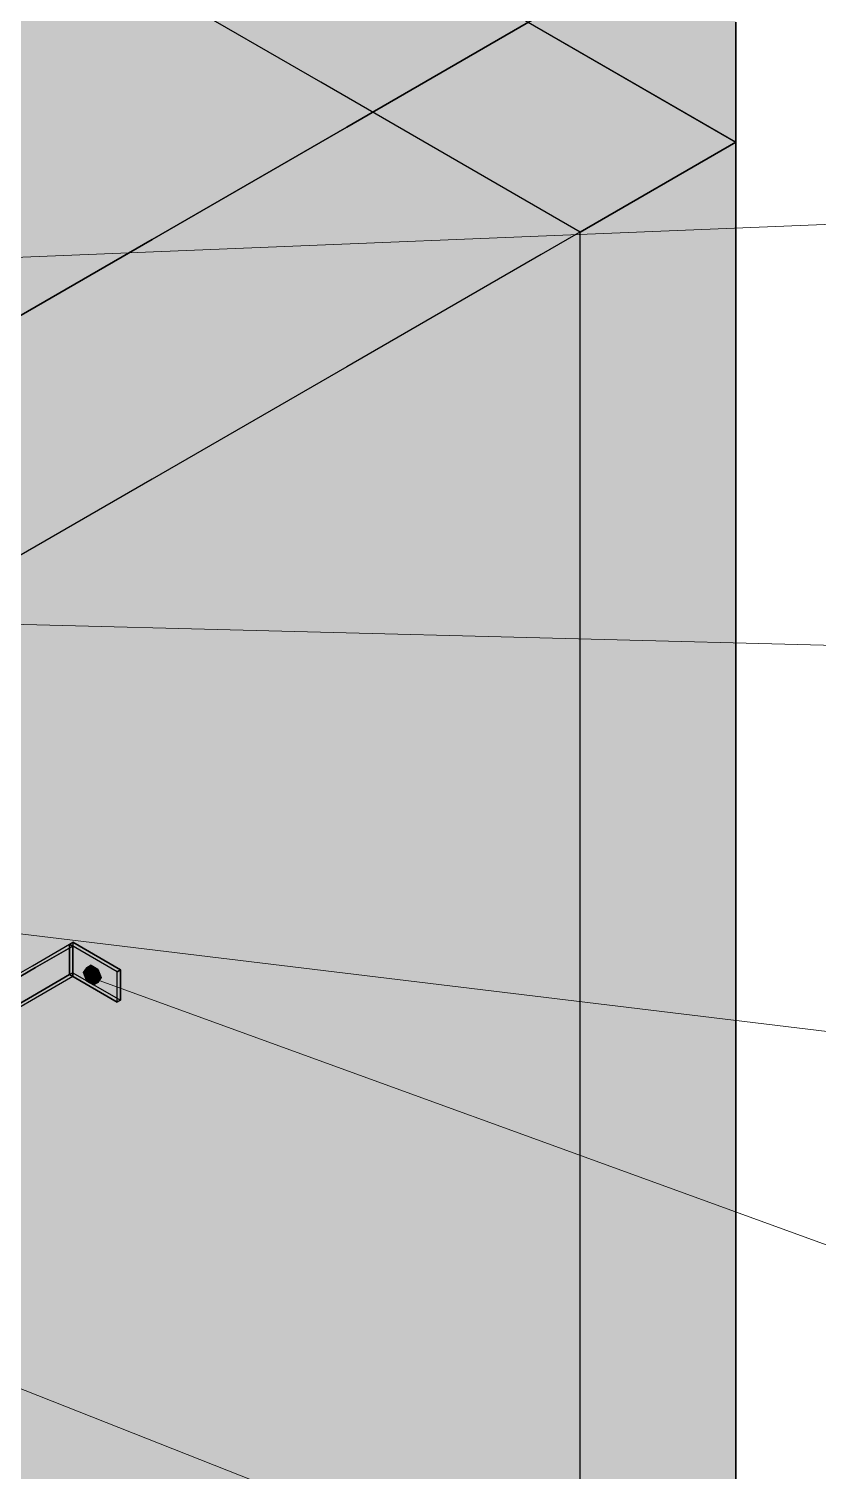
# Model space of a CAD drawing. Header units: metres. Extents: x 0 to 24.2, y -20 to 5.6.
# Drawn here: x 13.241 to 13.9, y -15.309 to -14.105 of the extents above; entities that cross this region are included whole.
import ezdxf

# ---------------------------------------------------------------- set-up
doc = ezdxf.new("R2010")
doc.units = ezdxf.units.M
doc.header["$LTSCALE"] = 0.25
doc.layers.add('ISO-ARISTAS', color=8, linetype='CONTINUOUS')
doc.layers.add('ISO-CONCRETO-SUP', color=254, linetype='CONTINUOUS', true_color=0xe8e8e8)
doc.layers.add('LLAMADAS', color=30, linetype='CONTINUOUS', lineweight=18)

msp = doc.modelspace()

# ---------------------------------------------------------------- linework, layer by layer
at = {"layer": 'ISO-ARISTAS', "color": 250}
for p, q in [((13.4848, -14.15), (13.2683, -14.025)), ((13.4848, -14.15), (13.2683, -14.025)), ((13.8312, -14.2), (13.6147, -14.075)), ((13.6147, -14.075), (13.8312, -14.2)), ((13.6688, -14.0938), (13.5065, -14.1875)), ((13.5065, -14.1875), (13.6688, -14.0938)), ((13.658, -14.1), (13.8312, -14.2)), ((13.658, -14.1), (13.8312, -14.2)), ((13.8312, -14.2), (13.8312, -14.1)), ((13.8312, -14.1), (13.8312, -14.2)), ((13.7013, -14.275), (13.4848, -14.15)), ((13.7013, -14.275), (13.4848, -14.15)), ((13.5065, -14.1875), (13.3441, -14.2812)), ((13.3441, -14.2812), (13.5065, -14.1875)), ((13.8312, -14.2), (13.6688, -14.2937)), ((13.8312, -14.2), (13.6688, -14.2937)), ((13.8312, -14.2), (13.7013, -14.275)), ((13.7013, -14.275), (13.8312, -14.2)), ((13.8312, -14.45), (13.8312, -14.2)), ((13.8312, -14.2), (13.8312, -14.45)), ((13.7013, -14.525), (13.7013, -14.275)), ((13.7013, -14.525), (13.7013, -14.275)), ((13.3441, -14.2812), (13.1817, -14.375)), ((13.1817, -14.375), (13.3441, -14.2812)), ((13.6688, -14.2937), (13.5065, -14.3875)), ((13.6688, -14.2937), (13.5065, -14.3875)), ((13.5065, -14.3875), (13.3441, -14.4812)), ((13.5065, -14.3875), (13.3441, -14.4812)), ((13.8312, -14.7), (13.8312, -14.45)), ((13.8312, -14.45), (13.8312, -14.7)), ((13.3441, -14.4812), (13.1817, -14.575)), ((13.3441, -14.4812), (13.1817, -14.575)), ((13.7013, -14.775), (13.7013, -14.525)), ((13.7013, -14.775), (13.7013, -14.525)), ((13.8312, -14.95), (13.8312, -14.7)), ((13.8312, -14.7), (13.8312, -14.95)), ((13.7013, -15.025), (13.7013, -14.775)), ((13.7013, -15.025), (13.7013, -14.775)), ((13.244, -14.8873), (13.2751, -14.8694)), ((13.244, -14.8873), (13.2751, -14.8694)), ((13.2467, -14.8889), (13.2778, -14.871)), ((13.2778, -14.871), (13.2467, -14.8889)), ((13.2751, -14.8694), (13.2778, -14.8678)), ((13.2751, -14.8694), (13.2778, -14.8678)), ((13.2751, -14.8948), (13.2751, -14.8694)), ((13.2778, -14.871), (13.2751, -14.8694)), ((13.2751, -14.8694), (13.2751, -14.8948)), ((13.2751, -14.8694), (13.2751, -14.8948)), ((13.3149, -14.8924), (13.2751, -14.8694)), ((13.2751, -14.8694), (13.2751, -14.8948)), ((13.2751, -14.8694), (13.2778, -14.871)), ((13.3149, -14.8924), (13.2751, -14.8694)), ((13.2778, -14.8678), (13.2778, -14.8932)), ((13.3177, -14.8908), (13.2778, -14.8678)), ((13.2778, -14.8678), (13.2778, -14.8932)), ((13.2778, -14.8678), (13.3177, -14.8908)), ((13.2778, -14.8964), (13.2778, -14.871)), ((13.2778, -14.871), (13.2778, -14.8964)), ((13.2129, -14.9053), (13.244, -14.8873)), ((13.2129, -14.9053), (13.244, -14.8873)), ((13.2156, -14.9069), (13.2467, -14.8889)), ((13.2467, -14.8889), (13.2156, -14.9069)), ((13.2894, -14.8891), (13.2866, -14.893)), ((13.2866, -14.893), (13.2894, -14.8891)), ((13.2931, -14.8869), (13.2894, -14.8891)), ((13.2894, -14.8891), (13.2931, -14.8869)), ((13.2894, -14.8891), (13.2949, -14.8923)), ((13.2949, -14.8923), (13.2894, -14.8891)), ((13.2903, -14.8909), (13.2931, -14.8869)), ((13.2903, -14.8909), (13.2931, -14.8869)), ((13.2931, -14.8869), (13.2986, -14.8901)), ((13.2931, -14.8869), (13.2986, -14.8901)), ((13.244, -14.9127), (13.2751, -14.8948)), ((13.2751, -14.8948), (13.244, -14.9127)), ((13.2778, -14.8964), (13.2467, -14.9143)), ((13.2778, -14.8964), (13.2467, -14.9143)), ((13.2778, -14.8932), (13.2751, -14.8948)), ((13.2751, -14.8948), (13.2778, -14.8932)), ((13.2751, -14.8948), (13.2778, -14.8964)), ((13.2751, -14.8948), (13.2778, -14.8964)), ((13.3149, -14.9178), (13.2751, -14.8948)), ((13.2751, -14.8948), (13.3149, -14.9178)), ((13.2778, -14.8932), (13.3177, -14.9162)), ((13.2778, -14.8932), (13.3177, -14.9162)), ((13.2903, -14.8909), (13.2866, -14.893)), ((13.2866, -14.893), (13.2903, -14.8909)), ((13.2866, -14.893), (13.2894, -14.9002)), ((13.2894, -14.9002), (13.2866, -14.893)), ((13.2894, -14.9002), (13.2931, -14.898)), ((13.2931, -14.898), (13.2894, -14.9002)), ((13.2894, -14.9002), (13.2949, -14.9034)), ((13.2949, -14.9034), (13.2894, -14.9002)), ((13.2931, -14.898), (13.2903, -14.8909)), ((13.2931, -14.898), (13.2903, -14.8909)), ((13.2986, -14.9012), (13.2931, -14.898)), ((13.2986, -14.9012), (13.2931, -14.898)), ((13.2986, -14.8901), (13.2949, -14.8923)), ((13.2949, -14.8923), (13.2986, -14.8901)), ((13.2949, -14.8923), (13.2977, -14.8994)), ((13.2977, -14.8994), (13.2949, -14.8923)), ((13.2949, -14.9034), (13.2977, -14.8994)), ((13.2977, -14.8994), (13.2949, -14.9034)), ((13.2949, -14.9034), (13.2986, -14.9012)), ((13.2986, -14.9012), (13.2949, -14.9034)), ((13.2977, -14.8994), (13.3014, -14.8973)), ((13.3014, -14.8973), (13.2977, -14.8994)), ((13.2986, -14.8901), (13.3014, -14.8973)), ((13.2986, -14.8901), (13.3014, -14.8973)), ((13.3014, -14.8973), (13.2986, -14.9012)), ((13.3014, -14.8973), (13.2986, -14.9012)), ((13.3177, -14.8908), (13.3149, -14.8924)), ((13.3149, -14.8924), (13.3177, -14.8908)), ((13.3149, -14.9178), (13.3149, -14.8924)), ((13.3149, -14.9178), (13.3149, -14.8924)), ((13.3177, -14.9162), (13.3177, -14.8908)), ((13.3177, -14.8908), (13.3177, -14.9162)), ((13.2129, -14.9307), (13.244, -14.9127)), ((13.244, -14.9127), (13.2129, -14.9307)), ((13.2467, -14.9143), (13.2156, -14.9323)), ((13.2467, -14.9143), (13.2156, -14.9323)), ((13.3177, -14.9162), (13.3149, -14.9178)), ((13.3177, -14.9162), (13.3149, -14.9178)), ((13.8312, -15.2), (13.8312, -14.95)), ((13.8312, -14.95), (13.8312, -15.2)), ((13.7013, -15.275), (13.7013, -15.025)), ((13.7013, -15.275), (13.7013, -15.025)), ((13.8312, -15.45), (13.8312, -15.2)), ((13.8312, -15.2), (13.8312, -15.45)), ((13.7013, -15.525), (13.7013, -15.275)), ((13.7013, -15.525), (13.7013, -15.275))]:
    msp.add_line(p, q, dxfattribs=at)
at = {"layer": 'ISO-CONCRETO-SUP', "true_color": 0xbcb7ad}
for points in [[(13.1817, -14.075), (13.3982, -14.2), (13.1817, -13.825), (13.3982, -13.95)], [(13.0518, -14.15), (13.2683, -14.275), (13.0518, -13.9), (13.2683, -14.025)], [(13.3982, -14.2), (13.6147, -14.325), (13.3982, -13.95), (13.6147, -14.075)], [(13.2683, -14.275), (13.4848, -14.4), (13.2683, -14.025), (13.4848, -14.15)], [(13.1817, -14.325), (13.3982, -14.45), (13.1817, -14.075), (13.3982, -14.2)], [(13.6147, -14.325), (13.8312, -14.45), (13.6147, -14.075), (13.8312, -14.2)], [(13.0518, -14.4), (13.2683, -14.525), (13.0518, -14.15), (13.2683, -14.275)], [(13.4848, -14.4), (13.7013, -14.525), (13.4848, -14.15), (13.7013, -14.275)], [(13.3982, -14.45), (13.6147, -14.575), (13.3982, -14.2), (13.6147, -14.325)], [(13.2683, -14.525), (13.4848, -14.65), (13.2683, -14.275), (13.4848, -14.4)], [(13.1817, -14.575), (13.3982, -14.7), (13.1817, -14.325), (13.3982, -14.45)], [(13.6147, -14.575), (13.8312, -14.7), (13.6147, -14.325), (13.8312, -14.45)], [(13.0518, -14.65), (13.2683, -14.775), (13.0518, -14.4), (13.2683, -14.525)], [(13.4848, -14.65), (13.7013, -14.775), (13.4848, -14.4), (13.7013, -14.525)], [(13.3982, -14.7), (13.6147, -14.825), (13.3982, -14.45), (13.6147, -14.575)], [(13.2683, -14.775), (13.4848, -14.9), (13.2683, -14.525), (13.4848, -14.65)], [(13.1817, -14.825), (13.3982, -14.95), (13.1817, -14.575), (13.3982, -14.7)], [(13.6147, -14.825), (13.8312, -14.95), (13.6147, -14.575), (13.8312, -14.7)], [(13.0518, -14.9), (13.2683, -15.025), (13.0518, -14.65), (13.2683, -14.775)], [(13.4848, -14.9), (13.7013, -15.025), (13.4848, -14.65), (13.7013, -14.775)], [(13.3982, -14.95), (13.6147, -15.075), (13.3982, -14.7), (13.6147, -14.825)], [(13.2683, -15.025), (13.4848, -15.15), (13.2683, -14.775), (13.4848, -14.9)], [(13.1817, -15.075), (13.3982, -15.2), (13.1817, -14.825), (13.3982, -14.95)], [(13.6147, -15.075), (13.8312, -15.2), (13.6147, -14.825), (13.8312, -14.95)], [(13.0518, -15.15), (13.2683, -15.275), (13.0518, -14.9), (13.2683, -15.025)], [(13.4848, -15.15), (13.7013, -15.275), (13.4848, -14.9), (13.7013, -15.025)], [(13.3982, -15.2), (13.6147, -15.325), (13.3982, -14.95), (13.6147, -15.075)], [(13.2683, -15.275), (13.4848, -15.4), (13.2683, -15.025), (13.4848, -15.15)], [(13.1817, -15.325), (13.3982, -15.45), (13.1817, -15.075), (13.3982, -15.2)], [(13.6147, -15.325), (13.8312, -15.45), (13.6147, -15.075), (13.8312, -15.2)], [(13.0518, -15.4), (13.2683, -15.525), (13.0518, -15.15), (13.2683, -15.275)], [(13.4848, -15.4), (13.7013, -15.525), (13.4848, -15.15), (13.7013, -15.275)], [(13.3982, -15.45), (13.6147, -15.575), (13.3982, -15.2), (13.6147, -15.325)], [(13.2683, -15.525), (13.4848, -15.65), (13.2683, -15.275), (13.4848, -15.4)]]:
    msp.add_solid(points, dxfattribs=at)
at = {"layer": 'ISO-CONCRETO-SUP', "true_color": 0xd0cbc0}
for points in [[(13.3982, -13.95), (13.6147, -14.075), (13.2683, -14.025), (13.4848, -14.15)], [(13.6147, -14.075), (13.8312, -14.2), (13.4848, -14.15), (13.7013, -14.275)]]:
    msp.add_solid(points, dxfattribs=at)
at = {"layer": 'ISO-CONCRETO-SUP', "true_color": 0xc5c5c0}
for points in [[(13.1492, -13.9938), (13.3224, -14.0938), (12.9868, -14.0875), (13.16, -14.1875)], [(13.16, -13.9875), (13.3333, -14.0875), (12.9977, -14.0813), (13.1709, -14.1812)], [(13.4956, -13.9938), (13.6688, -14.0938), (13.3333, -14.0875), (13.5065, -14.1875)], [(13.4848, -14), (13.658, -14.1), (13.3224, -14.0938), (13.4956, -14.1937)], [(13.3224, -14.0938), (13.4956, -14.1937), (13.16, -14.1875), (13.3333, -14.2875)], [(13.3333, -14.0875), (13.5065, -14.1875), (13.1709, -14.1812), (13.3441, -14.2812)], [(13.658, -14.1), (13.8312, -14.2), (13.4956, -14.1937), (13.6688, -14.2937)], [(13.16, -14.1875), (13.3333, -14.2875), (12.9977, -14.2812), (13.1709, -14.3812)], [(13.1709, -14.1812), (13.3441, -14.2812), (13.0085, -14.275), (13.1817, -14.375)], [(13.4956, -14.1937), (13.6688, -14.2937), (13.3333, -14.2875), (13.5065, -14.3875)], [(13.3333, -14.2875), (13.5065, -14.3875), (13.1709, -14.3812), (13.3441, -14.4812)], [(13.1709, -14.3812), (13.3441, -14.4812), (13.0085, -14.475), (13.1817, -14.575)]]:
    msp.add_solid(points, dxfattribs=at)
at = {"layer": 'ISO-CONCRETO-SUP', "true_color": 0xb2b2ad}
msp.add_solid([(13.658, -14.1), (13.8312, -14.2), (13.658, -14), (13.8312, -14.1)], dxfattribs=at)
at = {"layer": 'ISO-CONCRETO-SUP', "true_color": 0x9f9f9b}
for points in [[(13.8312, -14.1), (13.6688, -14.1937), (13.8312, -14), (13.6688, -14.0938)], [(13.6688, -14.1937), (13.5065, -14.2875), (13.6688, -14.0938), (13.5065, -14.1875)], [(13.8312, -14.2), (13.6688, -14.2937), (13.8312, -14.1), (13.6688, -14.1937)], [(13.5065, -14.2875), (13.3441, -14.3812), (13.5065, -14.1875), (13.3441, -14.2812)], [(13.6688, -14.2937), (13.5065, -14.3875), (13.6688, -14.1937), (13.5065, -14.2875)], [(13.3441, -14.3812), (13.1817, -14.475), (13.3441, -14.2812), (13.1817, -14.375)], [(13.5065, -14.3875), (13.3441, -14.4812), (13.5065, -14.2875), (13.3441, -14.3812)], [(13.3441, -14.4812), (13.1817, -14.575), (13.3441, -14.3812), (13.1817, -14.475)]]:
    msp.add_solid(points, dxfattribs=at)
at = {"layer": 'ISO-CONCRETO-SUP', "true_color": 0xa8a49b}
for points in [[(13.8312, -14.45), (13.7013, -14.525), (13.8312, -14.2), (13.7013, -14.275)], [(13.8312, -14.7), (13.7013, -14.775), (13.8312, -14.45), (13.7013, -14.525)], [(13.8312, -14.95), (13.7013, -15.025), (13.8312, -14.7), (13.7013, -14.775)], [(13.8312, -15.2), (13.7013, -15.275), (13.8312, -14.95), (13.7013, -15.025)], [(13.8312, -15.45), (13.7013, -15.525), (13.8312, -15.2), (13.7013, -15.275)]]:
    msp.add_solid(points, dxfattribs=at)
at = {"layer": 'ISO-CONCRETO-SUP', "true_color": 0x9b3232}
for points in [[(13.2751, -14.8948), (13.244, -14.9127), (13.2751, -14.8694), (13.244, -14.8873)], [(13.2778, -14.8964), (13.2467, -14.9143), (13.2778, -14.871), (13.2467, -14.8889)], [(13.2778, -14.8932), (13.2751, -14.8948), (13.2778, -14.8678), (13.2751, -14.8694)], [(13.244, -14.9127), (13.2129, -14.9307), (13.244, -14.8873), (13.2129, -14.9053)], [(13.2467, -14.9143), (13.2156, -14.9323), (13.2467, -14.8889), (13.2156, -14.9069)], [(13.3177, -14.9162), (13.3149, -14.9178), (13.3177, -14.8908), (13.3149, -14.8924)]]:
    msp.add_solid(points, dxfattribs=at)
at = {"layer": 'ISO-CONCRETO-SUP', "true_color": 0xc03e3e}
for points in [[(13.2751, -14.8694), (13.2778, -14.871), (13.244, -14.8873), (13.2467, -14.8889)], [(13.2778, -14.8678), (13.3177, -14.8908), (13.2751, -14.8694), (13.3149, -14.8924)], [(13.244, -14.8873), (13.2467, -14.8889), (13.2129, -14.9053), (13.2156, -14.9069)], [(13.2751, -14.8948), (13.2778, -14.8964), (13.244, -14.9127), (13.2467, -14.9143)], [(13.2778, -14.8932), (13.3177, -14.9162), (13.2751, -14.8948), (13.3149, -14.9178)], [(13.244, -14.9127), (13.2467, -14.9143), (13.2129, -14.9307), (13.2156, -14.9323)]]:
    msp.add_solid(points, dxfattribs=at)
at = {"layer": 'ISO-CONCRETO-SUP', "true_color": 0xad3838}
for points in [[(13.2751, -14.8948), (13.2778, -14.8964), (13.2751, -14.8694), (13.2778, -14.871)], [(13.2751, -14.8948), (13.3149, -14.9178), (13.2751, -14.8694), (13.3149, -14.8924)], [(13.2778, -14.8932), (13.3177, -14.9162), (13.2778, -14.8678), (13.3177, -14.8908)]]:
    msp.add_solid(points, dxfattribs=at)
at = {"layer": 'ISO-CONCRETO-SUP', "true_color": 0x35363b}
for points in [[(13.2903, -14.8909), (13.2931, -14.8869), (13.2866, -14.893), (13.2894, -14.8891)], [(13.3014, -14.8973), (13.2986, -14.9012), (13.2977, -14.8994), (13.2949, -14.9034)]]:
    msp.add_solid(points, dxfattribs=at)
at = {"layer": 'ISO-CONCRETO-SUP', "true_color": 0x4a4c52}
for points in [[(13.2977, -14.8994), (13.2866, -14.893), (13.2894, -14.8891)], [(13.2977, -14.8994), (13.2894, -14.8891), (13.2949, -14.8923)], [(13.3014, -14.8973), (13.2903, -14.8909), (13.2931, -14.8869)], [(13.3014, -14.8973), (13.2931, -14.8869), (13.2986, -14.8901)], [(13.2977, -14.8994), (13.2894, -14.9002), (13.2866, -14.893)], [(13.2977, -14.8994), (13.2949, -14.9034), (13.2894, -14.9002)], [(13.3014, -14.8973), (13.2931, -14.898), (13.2903, -14.8909)], [(13.3014, -14.8973), (13.2986, -14.9012), (13.2931, -14.898)]]:
    msp.add_solid(points, dxfattribs=at)
at = {"layer": 'ISO-CONCRETO-SUP', "true_color": 0x52545b}
for points in [[(13.2931, -14.8869), (13.2986, -14.8901), (13.2894, -14.8891), (13.2949, -14.8923)], [(13.2986, -14.9012), (13.2931, -14.898), (13.2949, -14.9034), (13.2894, -14.9002)]]:
    msp.add_solid(points, dxfattribs=at)
at = {"layer": 'ISO-CONCRETO-SUP', "true_color": 0x4f5158}
for points in [[(13.2931, -14.898), (13.2903, -14.8909), (13.2894, -14.9002), (13.2866, -14.893)], [(13.2986, -14.8901), (13.3014, -14.8973), (13.2949, -14.8923), (13.2977, -14.8994)]]:
    msp.add_solid(points, dxfattribs=at)
at = {"layer": 'LLAMADAS'}
for p, q in [((14.89, -14.2287), (12.3562, -14.3316)), ((14.89, -14.645), (12.8066, -14.5916)), ((14.89, -15.0613), (12.5667, -14.7801)), ((14.89, -15.4775), (13.2967, -14.8986)), ((14.89, -15.8938), (12.642, -15.0066))]:
    msp.add_line(p, q, dxfattribs=at)
msp.add_solid([(13.2967, -14.8986), (13.3238, -14.9207), (13.3317, -14.899)], dxfattribs=at)

doc.saveas('drawing.dxf')
